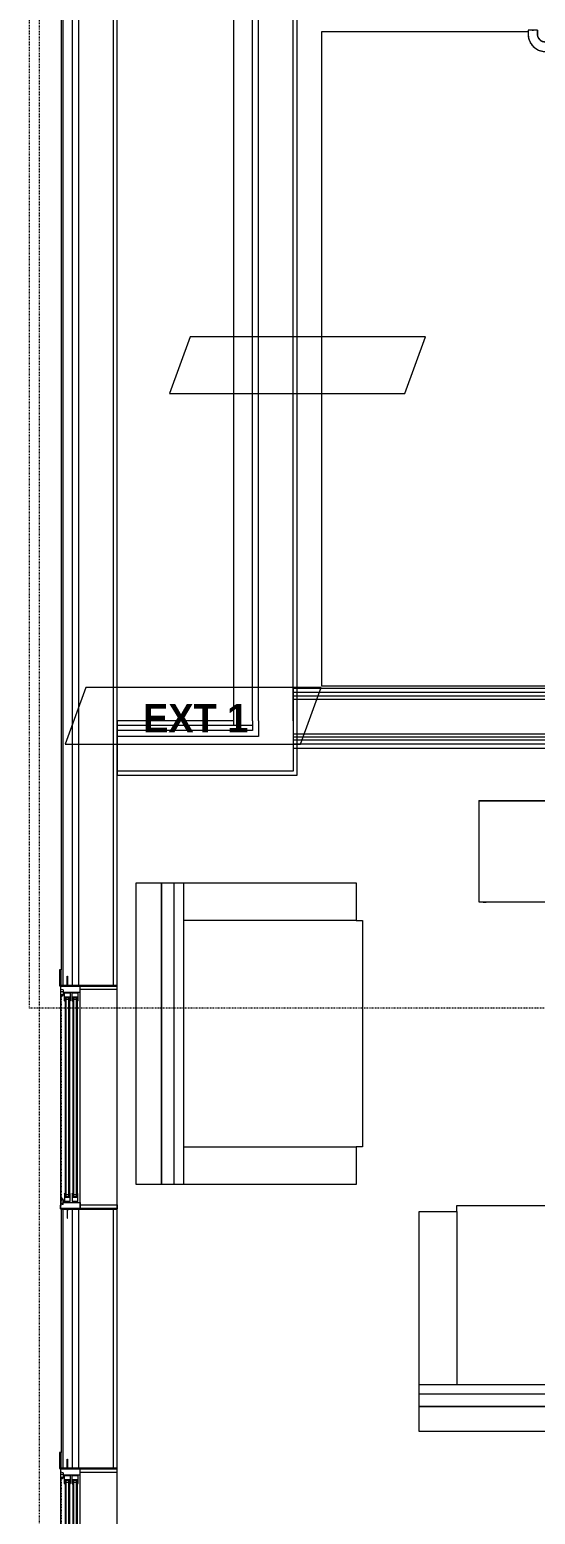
# Model space of a CAD drawing. Header units: inches. Extents: x -4010 to -1872, y 9846 to 12241.
# Drawn here: x -3865.7 to -3785.3, y 11308.2 to 11544.3 of the extents above; entities that cross this region are included whole.
import ezdxf

# ---------------------------------------------------------------- set-up
doc = ezdxf.new("R2010")
doc.units = ezdxf.units.IN
doc.header["$MEASUREMENT"] = 0
for name, pattern in [('Aligning Line 1_8_', [0.25, 0.125, -0.125]), ('Aligning Line 1_8__2_', [0.25, 0.125, -0.125]), ('Dash', [0.25, 0.125, -0.125])]:
    doc.linetypes.add(name, pattern=pattern)
for name, color, linetype, lineweight in [('0-1', 7, 'Continuous', 5), ('0-2', 7, 'Continuous', 9), ('A-DETL-GENF-HDLN-1', 7, 'Dash', 9), ('A-DETL-GENF-HDLN-2', 1, 'Continuous', 18), ('A-FLOR-HRAL-1', 7, 'Continuous', 9), ('A-GLAZ', 151, 'Continuous', 18), ('A-GLAZ-1', 10, 'Continuous', 30), ('A-GLAZ-2', 7, 'Continuous', 9), ('A-WALL-1', 7, 'Continuous', 9), ('A-WALL-2', 250, 'Continuous', 18), ('A-WALL-IDEN', 211, 'Continuous', 9), ('G-ANNO-SYMB-1', 147, 'Aligning Line 1_8_', 9), ('G-ANNO-SYMB-2', 147, 'Aligning Line 1_8__2_', 9), ('I-FURN', 30, 'Continuous', 9), ('I-WALL-3', 7, 'Continuous', 9), ('S-STRS-1', 7, 'Continuous', 9)]:
    doc.layers.add(name, color=color, linetype=linetype, lineweight=lineweight)
doc.styles.add('Century Gothic_B', font='GOTHICB.TTF', dxfattribs={"height": 4.5})

# ---------------------------------------------------------------- blocks, each defined once
blk = doc.blocks.new('Window-Double_Hung-Marvin-Essential - ESDH3066 - 3rd floor-3033826-UNITS PLANS - 3RD FLOOR')
at = {"layer": 'A-DETL-GENF-HDLN-1'}
blk.add_line((16.1, 4.47), (-16.5, 4.47), dxfattribs=at)
at = {"layer": 'A-DETL-GENF-HDLN-2'}
for p, q in [((-19.25, 3.48), (-19.25, 3.44)), ((-17.75, 3.48), (-19.25, 3.48)), ((-19.25, 3.44), (-17.9, 3.44)), ((-17.9, 3.44), (-17.9, 3.33)), ((-17.9, 3.33), (-17.75, 3.33)), ((-17.75, 4.53), (-17.16, 4.53)), ((-17.75, 4.53), (-17.75, 1.44)), ((-17.08, 4.12), (-17.16, 4.53)), ((-17.08, 4.12), (-16.19, 4.12)), ((-16.85, 4.5), (-16.85, 4.12)), ((-16.3, 4.5), (-16.85, 4.5)), ((-16.38, 4.02), (-16.72, 4.02)), ((-16.72, 4.02), (-16.72, 1.44)), ((-15.34, 3.94), (-16.56, 3.94)), ((-16.56, 3), (-16.56, 3.94)), ((-16.56, 3), (-15.34, 3)), ((-15.34, 2.72), (-16.56, 2.72)), ((-16.56, 1.78), (-16.56, 2.72)), ((-16.38, 4.12), (-16.38, 4.02)), ((-16.3, 4.26), (-16.3, 4.5)), ((-16.18, 4.26), (-16.3, 4.26)), ((-16.19, 4.22), (-16.1, 4.22)), ((-16.19, 4.12), (-16.19, 4.22)), ((-16.18, 4.47), (-16.1, 4.47)), ((-16.18, 4.47), (-16.18, 4.26)), ((-16.1, 4.22), (-16.1, 4.47)), ((-15.94, 3.12), (-15.94, 3.84)), ((-15.94, 3.84), (-15.28, 3.84)), ((-15.28, 3.12), (-15.94, 3.12)), ((-15.94, 1.9), (-15.94, 2.62)), ((-15.94, 2.62), (-15.28, 2.62)), ((-15.84, 3.13), (-15.84, 3.82)), ((-15.84, 1.91), (-15.84, 2.6)), ((-15.54, 3.26), (-15.54, 3.7)), ((-15.54, 2.04), (-15.54, 2.48)), ((-15.34, 3.94), (-15.28, 3.88)), ((-15.34, 3), (-15.28, 3.06)), ((-15.34, 2.72), (-15.28, 2.66)), ((-15.28, 3.84), (-15.28, 3.88)), ((-15.28, 3.06), (-15.28, 3.12)), ((-15.28, 2.62), (-15.28, 2.66)), ((15.34, 3.94), (15.28, 3.88)), ((15.28, 3.84), (15.28, 3.88)), ((15.94, 3.84), (15.28, 3.84)), ((15.28, 3.06), (15.28, 3.12)), ((15.28, 3.12), (15.94, 3.12)), ((15.34, 3), (15.28, 3.06)), ((15.34, 2.72), (15.28, 2.66)), ((15.28, 2.62), (15.28, 2.66)), ((15.94, 2.62), (15.28, 2.62)), ((15.34, 3.94), (16.56, 3.94)), ((16.56, 3), (15.34, 3)), ((15.34, 2.72), (16.56, 2.72)), ((15.54, 3.26), (15.54, 3.7)), ((15.54, 2.04), (15.54, 2.48)), ((15.84, 3.13), (15.84, 3.82)), ((15.84, 1.91), (15.84, 2.6)), ((15.94, 3.12), (15.94, 3.84)), ((15.94, 1.9), (15.94, 2.62)), ((16.18, 4.47), (16.1, 4.47)), ((16.1, 4.22), (16.1, 4.47)), ((16.19, 4.22), (16.1, 4.22)), ((16.18, 4.47), (16.18, 4.26)), ((16.18, 4.26), (16.3, 4.26)), ((16.19, 4.12), (16.19, 4.22)), ((17.08, 4.12), (16.19, 4.12)), ((16.3, 4.26), (16.3, 4.5)), ((16.3, 4.5), (16.85, 4.5)), ((16.38, 4.12), (16.38, 4.02)), ((16.38, 4.02), (16.72, 4.02)), ((16.56, 3), (16.56, 3.94)), ((16.56, 1.78), (16.56, 2.72)), ((16.72, 4.02), (16.72, 1.44)), ((16.85, 4.5), (16.85, 4.12)), ((17.08, 4.12), (17.16, 4.53)), ((17.75, 4.53), (17.16, 4.53)), ((17.75, 4.53), (17.75, 1.44)), ((17.75, 3.48), (19.25, 3.48)), ((17.9, 3.33), (17.75, 3.33)), ((17.9, 3.44), (17.9, 3.33)), ((19.25, 3.44), (17.9, 3.44)), ((19.25, 3.48), (19.25, 3.44)), ((-16.72, 1.44), (-17.75, 1.44)), ((-17.13, 1.41), (-17.13, -4.44)), ((-16.56, 1.78), (-15.34, 1.78)), ((-15.28, 1.9), (-15.94, 1.9)), ((-15.34, 1.78), (-15.28, 1.84)), ((-15.28, 1.84), (-15.28, 1.9)), ((15.28, 1.84), (15.28, 1.9)), ((15.28, 1.9), (15.94, 1.9)), ((15.34, 1.78), (15.28, 1.84)), ((16.56, 1.78), (15.34, 1.78)), ((16.72, 1.44), (17.75, 1.44)), ((17.12, -4.44), (17.12, 1.41)), ((-17.13, -4.44), (-17.75, -4.44)), ((17.12, -4.44), (17.75, -4.44))]:
    blk.add_line(p, q, dxfattribs=at)
at = {"layer": 'A-GLAZ'}
for p, q in [((15.84, 3.82), (-15.84, 3.82)), ((15.84, 3.7), (-15.84, 3.7)), ((15.84, 3.26), (-15.84, 3.26)), ((15.84, 3.13), (-15.84, 3.13)), ((15.84, 2.6), (-15.84, 2.6)), ((15.84, 2.48), (-15.84, 2.48)), ((15.84, 2.04), (-15.84, 2.04)), ((15.84, 1.91), (-15.84, 1.91))]:
    blk.add_line(p, q, dxfattribs=at)
at = {"layer": 'A-GLAZ-1'}
for p, q in [((-17.75, 4.53), (-17.75, 1.44)), ((17.75, 1.44), (17.75, 4.53)), ((-17.75, 1.41), (-17.75, -4.44)), ((17.75, -4.44), (17.75, 1.41))]:
    blk.add_line(p, q, dxfattribs=at)
at = {"layer": 'A-GLAZ-2'}
for p, q in [((17.75, 4.53), (-17.75, 4.53)), ((20.27, 4.69), (17.75, 4.69)), ((17.75, 4.69), (17.75, 4.53)), ((17.75, 4.44), (20.27, 4.44)), ((20.27, 4.44), (20.27, 4.69)), ((-17.75, 1.44), (17.75, 1.44)), ((-17.75, -4.44), (17.75, -4.44))]:
    blk.add_line(p, q, dxfattribs=at)
blk = doc.blocks.new('CTR - 1st Phase - Shell_rvt-1-UNITS PLANS - 3RD FLOOR')
at = {"layer": 'A-WALL-1'}
for p, q in [((-3860.72, 11587.18), (-3860.72, 11394.8)), ((-3851.85, 11392.28), (-3851.85, 11587.18)), ((-3833.32, 11547.59), (-3833.32, 11434.39)), ((-3823.2, 11434.39), (-3823.2, 11547.59)), ((-3833.32, 11434.39), (-3851.85, 11434.39)), ((-3851.85, 11434.39), (-3851.85, 11425.76)), ((-3823.2, 11426.39), (-3823.2, 11434.39)), ((-3851.85, 11425.76), (-3823.2, 11425.76)), ((-3823.2, 11425.76), (-3823.2, 11426.39)), ((-3857.72, 11392.28), (-3857.69, 11392.28)), ((-3860.72, 11356.78), (-3860.72, 11318)), ((-3857.69, 11356.78), (-3857.72, 11356.78)), ((-3851.85, 11315.48), (-3851.85, 11356.78)), ((-3857.72, 11315.48), (-3857.69, 11315.48))]:
    blk.add_line(p, q, dxfattribs=at)
at = {"layer": 'A-WALL-2'}
for p, q in [((-3860.47, 11587.18), (-3860.47, 11392.28)), ((-3858.97, 11587.18), (-3858.97, 11392.28)), ((-3857.97, 11587.18), (-3857.97, 11392.28)), ((-3852.47, 11587.18), (-3852.47, 11392.28)), ((-3830.32, 11434.39), (-3830.32, 11547.59)), ((-3829.32, 11434.39), (-3829.32, 11547.59)), ((-3823.82, 11434.39), (-3823.82, 11547.59)), ((-3833.32, 11433.64), (-3851.85, 11433.64)), ((-3830.32, 11432.89), (-3851.85, 11432.89)), ((-3833.32, 11434.39), (-3833.32, 11433.64)), ((-3830.32, 11433.64), (-3833.32, 11433.64)), ((-3830.32, 11433.64), (-3833.32, 11433.64)), ((-3830.32, 11434.39), (-3830.32, 11433.64)), ((-3830.32, 11433.64), (-3830.32, 11432.89)), ((-3829.32, 11434.39), (-3829.32, 11432.89)), ((-3829.32, 11432.89), (-3829.32, 11431.89)), ((-3823.82, 11434.39), (-3823.82, 11431.89)), ((-3829.32, 11431.89), (-3851.85, 11431.89)), ((-3823.82, 11431.89), (-3823.82, 11426.39)), ((-3823.82, 11426.39), (-3851.85, 11426.39)), ((-3860.47, 11356.78), (-3860.47, 11315.48)), ((-3858.97, 11356.78), (-3858.97, 11315.48)), ((-3857.97, 11356.78), (-3857.97, 11315.48)), ((-3852.47, 11356.78), (-3852.47, 11315.48))]:
    blk.add_line(p, q, dxfattribs=at)
at = {"layer": '0-2', "rotation": 89.99999999999991}
for p in [(-3856.29, 11374.53), (-3856.29, 11297.73)]:
    blk.add_blockref('Window-Double_Hung-Marvin-Essential - ESDH3066 - 3rd floor-3033826-UNITS PLANS - 3RD FLOOR', p, dxfattribs=at)
blk = doc.blocks.new('Top Rail Type - Top Rail_Internal_-2669966-UNITS PLANS - 3RD FLOOR')
at = {"layer": 'A-FLOR-HRAL-1'}
for p, q in [((-3786.45, 11544.25), (-3786.45, 11543.63)), ((-3785.79, 11544.25), (-3785.61, 11544.25)), ((-3784.95, 11543.63), (-3784.95, 11544.25)), ((-3658.7, 11544.25), (-3658.7, 11543.63)), ((-3658.04, 11544.25), (-3657.84, 11544.25)), ((-3657.2, 11543.63), (-3657.2, 11544.25)), ((-3771.9, 11542.38), (-3783.7, 11542.38)), ((-3783.7, 11540.88), (-3771.9, 11540.88)), ((-3759.92, 11542.38), (-3770.43, 11542.38)), ((-3770.43, 11540.88), (-3759.92, 11540.88)), ((-3672.41, 11542.38), (-3759.92, 11542.38)), ((-3759.92, 11540.88), (-3672.41, 11540.88)), ((-3659.95, 11542.38), (-3671.75, 11542.38)), ((-3671.75, 11540.88), (-3659.95, 11540.88))]:
    blk.add_line(p, q, dxfattribs=at)
at = {"layer": 'A-FLOR-HRAL-1', "flags": 128}
for points in [[(-3786.45, 11543.63), (-3786.45, 11543.52), (-3786.44, 11543.41), (-3786.43, 11543.3), (-3786.41, 11543.19), (-3786.39, 11543.08), (-3786.37, 11542.97), (-3786.34, 11542.87), (-3786.31, 11542.76), (-3786.27, 11542.66), (-3786.23, 11542.56), (-3786.19, 11542.46), (-3786.14, 11542.36), (-3786.09, 11542.26), (-3786.03, 11542.17), (-3785.97, 11542.07), (-3785.9, 11541.98), (-3785.84, 11541.9), (-3785.77, 11541.81), (-3785.69, 11541.73), (-3785.61, 11541.65), (-3785.53, 11541.58), (-3785.45, 11541.51), (-3785.36, 11541.44), (-3785.28, 11541.37), (-3785.18, 11541.31), (-3785.09, 11541.26), (-3784.99, 11541.2), (-3784.9, 11541.15), (-3784.8, 11541.11), (-3784.7, 11541.06), (-3784.59, 11541.03), (-3784.49, 11540.99), (-3784.38, 11540.96), (-3784.27, 11540.94), (-3784.17, 11540.92), (-3784.06, 11540.9), (-3783.95, 11540.89), (-3783.84, 11540.88), (-3783.73, 11540.88), (-3783.7, 11540.88)], [(-3783.7, 11542.38), (-3783.75, 11542.38), (-3783.8, 11542.38), (-3783.85, 11542.39), (-3783.9, 11542.39), (-3783.95, 11542.4), (-3784, 11542.41), (-3784.04, 11542.43), (-3784.09, 11542.44), (-3784.14, 11542.46), (-3784.19, 11542.48), (-3784.23, 11542.5), (-3784.28, 11542.52), (-3784.32, 11542.54), (-3784.36, 11542.57), (-3784.4, 11542.6), (-3784.45, 11542.62), (-3784.48, 11542.65), (-3784.52, 11542.69), (-3784.56, 11542.72), (-3784.6, 11542.76), (-3784.63, 11542.79), (-3784.66, 11542.83), (-3784.69, 11542.87), (-3784.72, 11542.91), (-3784.75, 11542.95), (-3784.78, 11542.99), (-3784.8, 11543.04), (-3784.82, 11543.08), (-3784.84, 11543.13), (-3784.86, 11543.17), (-3784.88, 11543.22), (-3784.9, 11543.27), (-3784.91, 11543.32), (-3784.92, 11543.37), (-3784.93, 11543.41), (-3784.94, 11543.46), (-3784.94, 11543.51), (-3784.95, 11543.56), (-3784.95, 11543.61), (-3784.95, 11543.63)], [(-3659.95, 11540.88), (-3659.84, 11540.88), (-3659.73, 11540.89), (-3659.62, 11540.9), (-3659.51, 11540.91), (-3659.4, 11540.93), (-3659.3, 11540.96), (-3659.19, 11540.98), (-3659.08, 11541.02), (-3658.98, 11541.05), (-3658.88, 11541.09), (-3658.78, 11541.14), (-3658.68, 11541.19), (-3658.58, 11541.24), (-3658.49, 11541.3), (-3658.4, 11541.36), (-3658.31, 11541.42), (-3658.22, 11541.49), (-3658.14, 11541.56), (-3658.05, 11541.63), (-3657.98, 11541.71), (-3657.9, 11541.79), (-3657.83, 11541.87), (-3657.76, 11541.96), (-3657.7, 11542.05), (-3657.63, 11542.14), (-3657.58, 11542.23), (-3657.52, 11542.33), (-3657.47, 11542.43), (-3657.43, 11542.53), (-3657.39, 11542.63), (-3657.35, 11542.73), (-3657.31, 11542.84), (-3657.28, 11542.94), (-3657.26, 11543.05), (-3657.24, 11543.16), (-3657.22, 11543.27), (-3657.21, 11543.38), (-3657.2, 11543.49), (-3657.2, 11543.6), (-3657.2, 11543.63)], [(-3658.7, 11543.63), (-3658.7, 11543.58), (-3658.7, 11543.53), (-3658.71, 11543.48), (-3658.71, 11543.43), (-3658.72, 11543.38), (-3658.73, 11543.33), (-3658.75, 11543.28), (-3658.76, 11543.23), (-3658.78, 11543.19), (-3658.8, 11543.14), (-3658.82, 11543.09), (-3658.84, 11543.05), (-3658.86, 11543.01), (-3658.89, 11542.96), (-3658.92, 11542.92), (-3658.95, 11542.88), (-3658.98, 11542.84), (-3659.01, 11542.8), (-3659.04, 11542.77), (-3659.08, 11542.73), (-3659.11, 11542.7), (-3659.15, 11542.66), (-3659.19, 11542.63), (-3659.23, 11542.6), (-3659.27, 11542.58), (-3659.32, 11542.55), (-3659.36, 11542.52), (-3659.4, 11542.5), (-3659.45, 11542.48), (-3659.5, 11542.46), (-3659.54, 11542.44), (-3659.59, 11542.43), (-3659.64, 11542.42), (-3659.69, 11542.4), (-3659.74, 11542.4), (-3659.79, 11542.39), (-3659.84, 11542.38), (-3659.89, 11542.38), (-3659.94, 11542.38), (-3659.95, 11542.38)], [(-3771.9, 11542.38), (-3771.79, 11542.38), (-3771.68, 11542.38), (-3771.57, 11542.38), (-3771.46, 11542.38), (-3771.36, 11542.38), (-3771.25, 11542.38), (-3771.14, 11542.38), (-3771.04, 11542.38), (-3770.93, 11542.38), (-3770.83, 11542.38), (-3770.73, 11542.38), (-3770.63, 11542.38), (-3770.54, 11542.38), (-3770.44, 11542.38), (-3770.43, 11542.38)], [(-3770.43, 11540.88), (-3770.53, 11540.88), (-3770.62, 11540.88), (-3770.72, 11540.88), (-3770.82, 11540.88), (-3770.93, 11540.88), (-3771.03, 11540.88), (-3771.13, 11540.88), (-3771.24, 11540.88), (-3771.35, 11540.88), (-3771.46, 11540.88), (-3771.56, 11540.88), (-3771.67, 11540.88), (-3771.78, 11540.88), (-3771.89, 11540.88), (-3771.9, 11540.88)], [(-3671.75, 11542.38), (-3671.8, 11542.38), (-3671.84, 11542.38), (-3671.89, 11542.38), (-3671.94, 11542.38), (-3671.99, 11542.38), (-3672.04, 11542.38), (-3672.09, 11542.38), (-3672.14, 11542.38), (-3672.19, 11542.38), (-3672.23, 11542.38), (-3672.28, 11542.38), (-3672.32, 11542.38), (-3672.37, 11542.38), (-3672.41, 11542.38), (-3672.41, 11542.38)], [(-3672.41, 11540.88), (-3672.37, 11540.88), (-3672.33, 11540.88), (-3672.28, 11540.88), (-3672.24, 11540.88), (-3672.19, 11540.88), (-3672.14, 11540.88), (-3672.09, 11540.88), (-3672.05, 11540.88), (-3672, 11540.88), (-3671.95, 11540.88), (-3671.9, 11540.88), (-3671.85, 11540.88), (-3671.8, 11540.88), (-3671.75, 11540.88), (-3671.75, 11540.88)]]:
    blk.add_lwpolyline(points, dxfattribs=at)
blk = doc.blocks.new('Top Rail Type - Top Rail_Internal_-V6-UNITS PLANS - 3RD FLOOR')
at = {"layer": 'A-FLOR-HRAL-1'}
for p, q in [((-3784.95, 11544.25), (-3786.45, 11544.25)), ((-3786.45, 11544.25), (-3786.45, 11543.63)), ((-3784.95, 11544.25), (-3784.95, 11543.63)), ((-3658.7, 11544.25), (-3657.2, 11544.25)), ((-3658.7, 11543.63), (-3658.7, 11544.25)), ((-3657.2, 11543.63), (-3657.2, 11544.25)), ((-3783.7, 11542.38), (-3771.9, 11542.38)), ((-3783.7, 11540.88), (-3771.9, 11540.88)), ((-3771.9, 11542.38), (-3770.83, 11542.38)), ((-3771.9, 11540.88), (-3770.83, 11540.88)), ((-3770.83, 11542.38), (-3672.81, 11542.38)), ((-3770.83, 11540.88), (-3672.81, 11540.88)), ((-3672.81, 11542.38), (-3671.75, 11542.38)), ((-3672.81, 11540.88), (-3671.75, 11540.88)), ((-3671.75, 11542.38), (-3659.95, 11542.38)), ((-3671.75, 11540.88), (-3659.95, 11540.88))]:
    blk.add_line(p, q, dxfattribs=at)
for centre, radius, start, end in [((-3783.7, 11543.63), 2.75, 180, 270), ((-3783.7, 11543.63), 1.25, 180, 270), ((-3659.95, 11543.63), 2.75, 270, 0), ((-3659.95, 11543.63), 1.25, 270, 0)]:
    blk.add_arc(centre, radius, start, end, dxfattribs=at)
blk = doc.blocks.new('CTR - 1st Phase -Stairs _ Elevators_rvt-1-UNITS PLANS - 3RD FLOOR')
at = {"layer": 'A-WALL-2'}
for p, q in [((-3629.32, 11438.94), (-3823.82, 11438.94)), ((-3629.32, 11438.31), (-3823.82, 11438.31)), ((-3629.32, 11437.81), (-3823.82, 11437.81)), ((-3629.32, 11432.31), (-3823.82, 11432.31)), ((-3629.32, 11431.81), (-3823.82, 11431.81)), ((-3629.32, 11431.31), (-3823.82, 11431.31)), ((-3629.32, 11430.69), (-3823.82, 11430.69))]:
    blk.add_line(p, q, dxfattribs=at)
at = {"layer": 'G-ANNO-SYMB-1'}
for p, q in [((-3865.75, 11388.71), (-3865.75, 11608.39)), ((-3429.67, 11388.71), (-3865.75, 11388.71))]:
    blk.add_line(p, q, dxfattribs=at)
at = {"layer": 'I-WALL-3'}
for p, q in [((-3629.32, 11439.56), (-3823.82, 11439.56)), ((-3823.82, 11439.56), (-3823.82, 11430.06)), ((-3823.82, 11430.06), (-3629.32, 11430.06))]:
    blk.add_line(p, q, dxfattribs=at)
at = {"layer": 'S-STRS-1'}
for p, q in [((-3819.32, 11544), (-3819.32, 11440)), ((-3786.45, 11544), (-3819.32, 11544)), ((-3819.32, 11440), (-3771.32, 11440))]:
    blk.add_line(p, q, dxfattribs=at)
at = {"layer": '0-2'}
for name in ['Top Rail Type - Top Rail_Internal_-2669966-UNITS PLANS - 3RD FLOOR', 'Top Rail Type - Top Rail_Internal_-V6-UNITS PLANS - 3RD FLOOR']:
    blk.add_blockref(name, (0, 0), dxfattribs=at)
blk = doc.blocks.new('CTR - 1st Phase - Structure_rvt-1-UNITS PLANS - 3RD FLOOR')
at = {"layer": 'G-ANNO-SYMB-2'}
blk.add_line((-3864.19, 9867.01), (-3864.19, 12122.03), dxfattribs=at)
blk = doc.blocks.new('Entertainment_Center_14771 - Entertainment_Center_14771-3403083-UNITS PLANS - 3RD FLOOR')
at = {"layer": 'I-FURN'}
for p, q in [((-18, 10), (-36, 10)), ((-36, 10), (-36, -6)), ((-34.85, 10.03), (-35.34, 10.03)), ((-35.34, 10.03), (-35.34, 10)), ((-34.85, 10), (-34.85, 10.03)), ((-18.66, 10.03), (-19.66, 10.03)), ((-19.66, 10.03), (-19.66, 10)), ((-18.66, 10), (-18.66, 10.03)), ((-18, 6), (-18, 10)), ((36, 10), (18, 10)), ((18, 10), (18, 6)), ((18.66, 10.03), (18.66, 10)), ((19.66, 10.03), (18.66, 10.03)), ((19.66, 10), (19.66, 10.03)), ((35.34, 10.03), (34.85, 10.03)), ((34.85, 10.03), (34.85, 10)), ((35.34, 10), (35.34, 10.03)), ((36, -6), (36, 10)), ((19, 6), (-19, 6)), ((-19, 6), (-19, -6)), ((19, -6), (19, 6)), ((-36, -6), (-19, -6)), ((-36, -6.12), (-36, -6)), ((-36, -6), (-19, -6)), ((-19, -6.12), (-36, -6.12)), ((-19, -6), (19, -6)), ((-19, -6.12), (-19, -6)), ((-19, -6), (19, -6)), ((19, -6.12), (-19, -6.12)), ((19, -6), (36, -6)), ((19, -6), (19, -6.12)), ((19, -6), (36, -6)), ((36, -6.12), (19, -6.12)), ((36, -6.12), (36, -6))]:
    blk.add_line(p, q, dxfattribs=at)
blk = doc.blocks.new('Couch-Both_Arms-Generic - 1-1372852-UNITS PLANS - 3RD FLOOR')
at = {"layer": 'I-FURN'}
for p, q in [((-42, 17.5), (-36, 17.5)), ((-42, -10), (-42, 17.5)), ((-36, 18.5), (36, 18.5)), ((-36, 17.5), (-36, 18.5)), ((-36, 17.5), (-36, -10)), ((36, 18.5), (36, 17.5)), ((36, 17.5), (42, 17.5)), ((36, -10), (36, 17.5)), ((42, 17.5), (42, -10)), ((-42, -10), (42, -10)), ((-42, -13.5), (-42, -10)), ((-42, -11.5), (42, -11.5)), ((42, -10), (42, -13.5)), ((-42, -13.5), (42, -13.5)), ((-42, -17.5), (-42, -13.5)), ((42, -13.5), (-42, -13.5)), ((42, -13.5), (42, -17.5)), ((42, -17.5), (-42, -17.5))]:
    blk.add_line(p, q, dxfattribs=at)
blk = doc.blocks.new('Couch-Both_Arms-Generic - 2-1523460-UNITS PLANS - 3RD FLOOR')
at = {"layer": 'I-FURN'}
for p, q in [((-24, 17.5), (-18, 17.5)), ((-24, -10), (-24, 17.5)), ((-18, 18.5), (18, 18.5)), ((-18, 17.5), (-18, 18.5)), ((-18, 17.5), (-18, -10)), ((18, 18.5), (18, 17.5)), ((18, 17.5), (24, 17.5)), ((18, -10), (18, 17.5)), ((24, 17.5), (24, -10)), ((-24, -10), (24, -10)), ((-24, -13.5), (-24, -10)), ((-24, -11.5), (24, -11.5)), ((24, -10), (24, -13.5)), ((-24, -13.5), (24, -13.5)), ((-24, -17.5), (-24, -13.5)), ((24, -13.5), (-24, -13.5)), ((24, -13.5), (24, -17.5)), ((24, -17.5), (-24, -17.5))]:
    blk.add_line(p, q, dxfattribs=at)
blk = doc.blocks.new('Wall Tag - Arch Wall-3956453-UNITS PLANS - 3RD FLOOR')
at = {"layer": 'A-WALL-IDEN'}
for p, q in [((-0.3561, 0.0937), (-0.4244, -0.0937)), ((0.4244, 0.0937), (-0.3561, 0.0937)), ((0.3561, -0.0937), (0.4244, 0.0937)), ((-0.4244, -0.0937), (0.3561, -0.0937))]:
    blk.add_line(p, q, dxfattribs=at)

msp = doc.modelspace()

# ---------------------------------------------------------------- block references
at = {"layer": '0-1'}
for name in ['CTR - 1st Phase - Shell_rvt-1-UNITS PLANS - 3RD FLOOR', 'CTR - 1st Phase -Stairs _ Elevators_rvt-1-UNITS PLANS - 3RD FLOOR', 'CTR - 1st Phase - Structure_rvt-1-UNITS PLANS - 3RD FLOOR']:
    msp.add_blockref(name, (0, 0), dxfattribs=at)
at = {"layer": 'A-WALL-IDEN', "xscale": 47.99999999999997, "yscale": 47.99999999999997, "zscale": 47.99999999999997}
for p in [(-3823.13421, 11490.9894), (-3839.74249, 11435.20392)]:
    msp.add_blockref('Wall Tag - Arch Wall-3956453-UNITS PLANS - 3RD FLOOR', p, dxfattribs=at)
at = {"layer": 'I-FURN'}
for name, p, rotation in [('Entertainment_Center_14771 - Entertainment_Center_14771-3403083-UNITS PLANS - 3RD FLOOR', (-3758.27671, 11415.6144), 180), ('Couch-Both_Arms-Generic - 2-1523460-UNITS PLANS - 3RD FLOOR', (-3831.28698, 11384.6644), 269.9999999999799)]:
    msp.add_blockref(name, p, dxfattribs=dict(at, rotation=rotation))
msp.add_blockref('Couch-Both_Arms-Generic - 1-1372852-UNITS PLANS - 3RD FLOOR', (-3761.78698, 11338.8394), dxfattribs=at)

# ---------------------------------------------------------------- texts
at = {"layer": 'A-WALL-IDEN', "insert": (-3847.69393, 11437.07522), "char_height": 4.5, "width": 19.089, "attachment_point": 1, "style": 'Century Gothic_B'}
msp.add_mtext('EXT 1', dxfattribs=at)

doc.saveas('drawing.dxf')
